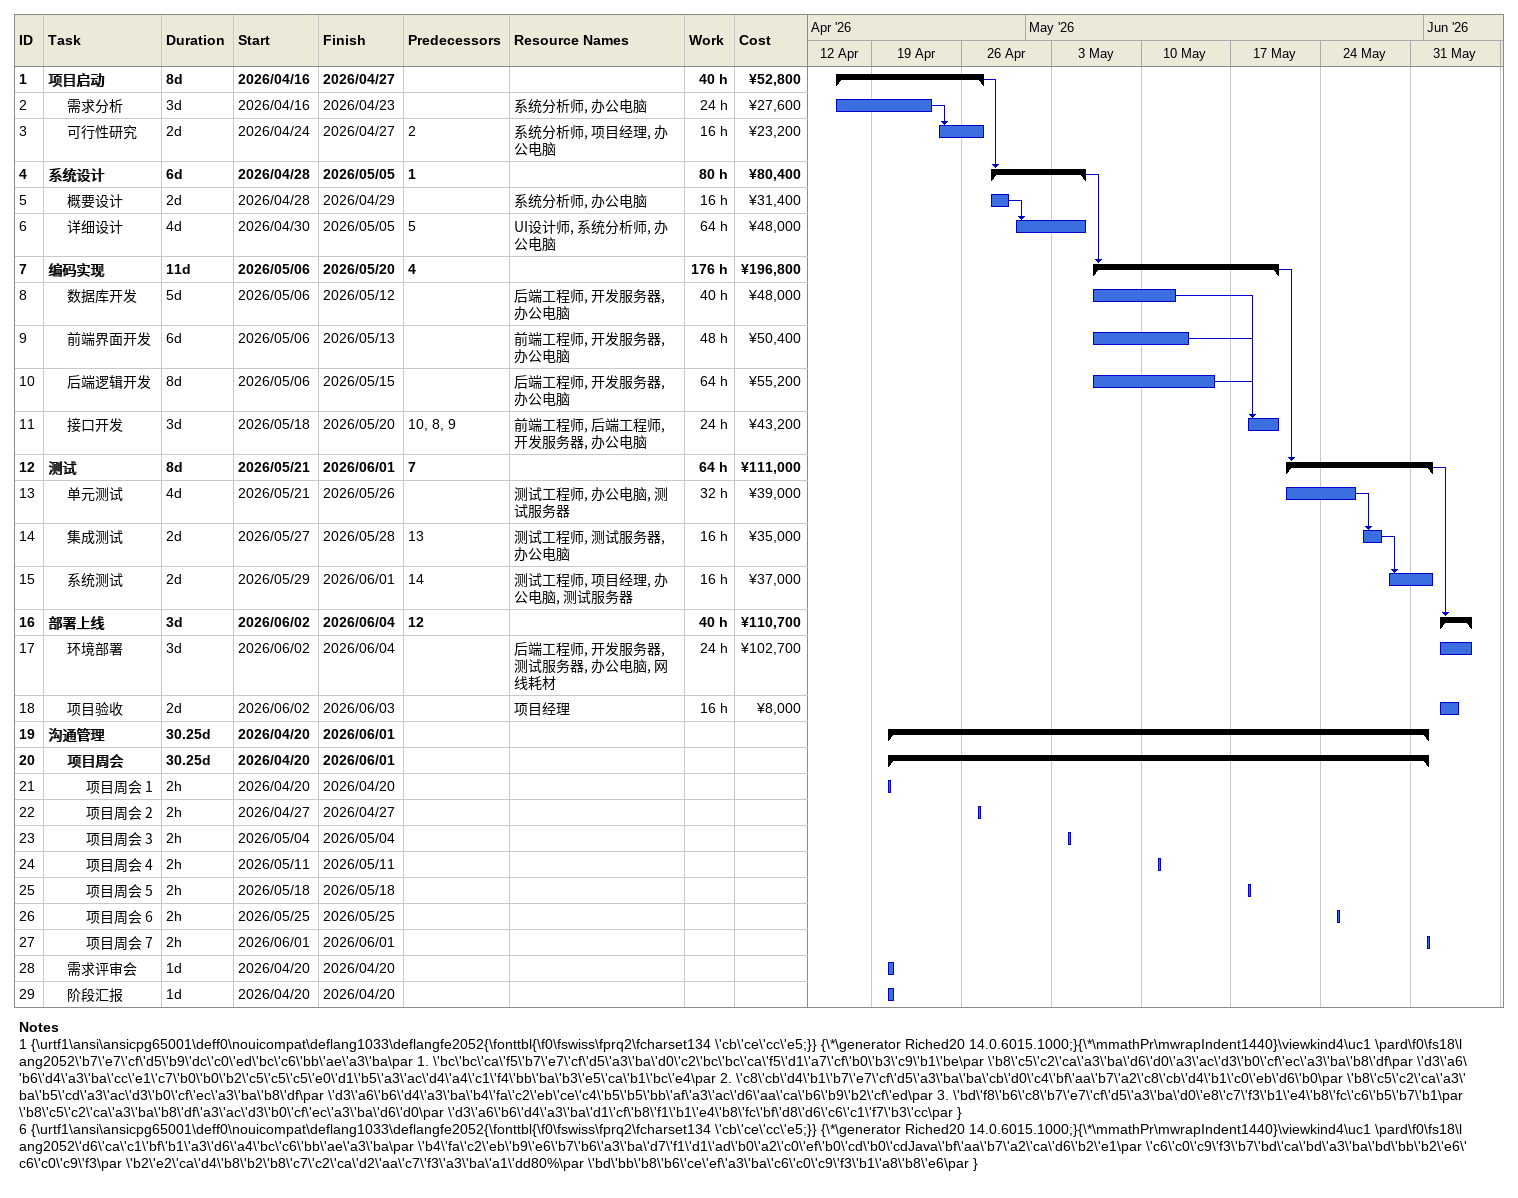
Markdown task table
| ID | Level | Task | Duration | Start | Finish | Predecessors | Resources | Work (h) | Cost (¥) |
|---|---|---|---|---|---|---|---|---|---|
| 1 | 1 | **项目启动** | 8d | 2026-04-16 | 2026-04-27 |  |  | 40 | 52800 |
| 2 | 2 | 需求分析 | 3d | 2026-04-16 | 2026-04-23 |  | 系统分析师, 办公电脑 | 24 | 27600 |
| 3 | 2 | 可行性研究 | 2d | 2026-04-24 | 2026-04-27 | 2 | 系统分析师, 项目经理, 办公电脑 | 16 | 23200 |
| 4 | 1 | **系统设计** | 6d | 2026-04-28 | 2026-05-05 | 1 |  | 80 | 80400 |
| 5 | 2 | 概要设计 | 2d | 2026-04-28 | 2026-04-29 |  | 系统分析师, 办公电脑 | 16 | 31400 |
| 6 | 2 | 详细设计 | 4d | 2026-04-30 | 2026-05-05 | 5 | UI设计师, 系统分析师, 办公电脑 | 64 | 48000 |
| 7 | 1 | **编码实现** | 11d | 2026-05-06 | 2026-05-20 | 4 |  | 176 | 196800 |
| 8 | 2 | 数据库开发 | 5d | 2026-05-06 | 2026-05-12 |  | 后端工程师, 开发服务器, 办公电脑 | 40 | 48000 |
| 9 | 2 | 前端界面开发 | 6d | 2026-05-06 | 2026-05-13 |  | 前端工程师, 开发服务器, 办公电脑 | 48 | 50400 |
| 10 | 2 | 后端逻辑开发 | 8d | 2026-05-06 | 2026-05-15 |  | 后端工程师, 开发服务器, 办公电脑 | 64 | 55200 |
| 11 | 2 | 接口开发 | 3d | 2026-05-18 | 2026-05-20 | 10, 8, 9 | 前端工程师, 后端工程师, 开发服务器, 办公电脑 | 24 | 43200 |
| 12 | 1 | **测试** | 8d | 2026-05-21 | 2026-06-01 | 7 |  | 64 | 111000 |
| 13 | 2 | 单元测试 | 4d | 2026-05-21 | 2026-05-26 |  | 测试工程师, 办公电脑, 测试服务器 | 32 | 39000 |
| 14 | 2 | 集成测试 | 2d | 2026-05-27 | 2026-05-28 | 13 | 测试工程师, 测试服务器, 办公电脑 | 16 | 35000 |
| 15 | 2 | 系统测试 | 2d | 2026-05-29 | 2026-06-01 | 14 | 测试工程师, 项目经理, 办公电脑, 测试服务器 | 16 | 37000 |
| 16 | 1 | **部署上线** | 3d | 2026-06-02 | 2026-06-04 | 12 |  | 40 | 110700 |
| 17 | 2 | 环境部署 | 3d | 2026-06-02 | 2026-06-04 |  | 后端工程师, 开发服务器, 测试服务器, 办公电脑, 网线耗材 | 24 | 102700 |
| 18 | 2 | 项目验收 | 2d | 2026-06-02 | 2026-06-03 |  | 项目经理 | 16 | 8000 |
| 19 | 1 | **沟通管理** | 30.25d | 2026-04-20 | 2026-06-01 |  |  |  |  |
| 20 | 2 | **项目周会** | 30.25d | 2026-04-20 | 2026-06-01 |  |  |  |  |
| 21 | 3 | 项目周会 1 | 2h | 2026-04-20 | 2026-04-20 |  |  |  |  |
| 22 | 3 | 项目周会 2 | 2h | 2026-04-27 | 2026-04-27 |  |  |  |  |
| 23 | 3 | 项目周会 3 | 2h | 2026-05-04 | 2026-05-04 |  |  |  |  |
| 24 | 3 | 项目周会 4 | 2h | 2026-05-11 | 2026-05-11 |  |  |  |  |
| 25 | 3 | 项目周会 5 | 2h | 2026-05-18 | 2026-05-18 |  |  |  |  |
| 26 | 3 | 项目周会 6 | 2h | 2026-05-25 | 2026-05-25 |  |  |  |  |
| 27 | 3 | 项目周会 7 | 2h | 2026-06-01 | 2026-06-01 |  |  |  |  |
| 28 | 2 | 需求评审会 | 1d | 2026-04-20 | 2026-04-20 |  |  |  |  |
| 29 | 2 | 阶段汇报 | 1d | 2026-04-20 | 2026-04-20 |  |  |  |  |

Notes
- 1: {\urtf1\ansi\ansicpg65001\deff0\nouicompat\deflang1033\deflangfe2052{\fonttbl{\f0\fswiss\fprq2\fcharset134 \'cb\'ce\'cc\'e5;}} {\*\generator Riched20 14.0.6015.1000;}{\*\mmathPr\mwrapIndent1440}\viewkind4\uc1 \pard\f0\fs18\lang2052\'b7\'e7\'cf\'d5\'b9\'dc\'c0\'ed\'bc\'c6\'bb\'ae\'a3\'ba\par 1. \'bc\'bc\'ca\'f5\'b7\'e7\'cf\'d5\'a3\'ba\'d0\'c2\'bc\'bc\'ca\'f5\'d1\'a7\'cf\'b0\'b3\'c9\'b1\'be\par \'b8\'c5\'c2\'ca\'a3\'ba\'d6\'d0\'a3\'ac\'d3\'b0\'cf\'ec\'a3\'ba\'b8\'df\par \'d3\'a6\'b6\'d4\'a3\'ba\'cc\'e1\'c7\'b0\'b0\'b2\'c5\'c5\'c5\'e0\'d1\'b5\'a3\'ac\'d4\'a4\'c1\'f4\'bb\'ba\'b3\'e5\'ca\'b1\'bc\'e4\par 2. \'c8\'cb\'d4\'b1\'b7\'e7\'cf\'d5\'a3\'ba\'ba\'cb\'d0\'c4\'bf\'aa\'b7\'a2\'c8\'cb\'d4\'b1\'c0\'eb\'d6\'b0\par \'b8\'c5\'c2\'ca\'a3\'ba\'b5\'cd\'a3\'ac\'d3\'b0\'cf\'ec\'a3\'ba\'b8\'df\par \'d3\'a6\'b6\'d4\'a3\'ba\'b4\'fa\'c2\'eb\'ce\'c4\'b5\'b5\'bb\'af\'a3\'ac\'d6\'aa\'ca\'b6\'b9\'b2\'cf\'ed\par 3. \'bd\'f8\'b6\'c8\'b7\'e7\'cf\'d5\'a3\'ba\'d0\'e8\'c7\'f3\'b1\'e4\'b8\'fc\'c6\'b5\'b7\'b1\par \'b8\'c5\'c2\'ca\'a3\'ba\'b8\'df\'a3\'ac\'d3\'b0\'cf\'ec\'a3\'ba\'d6\'d0\par \'d3\'a6\'b6\'d4\'a3\'ba\'d1\'cf\'b8\'f1\'b1\'e4\'b8\'fc\'bf\'d8\'d6\'c6\'c1\'f7\'b3\'cc\par }
- 6: {\urtf1\ansi\ansicpg65001\deff0\nouicompat\deflang1033\deflangfe2052{\fonttbl{\f0\fswiss\fprq2\fcharset134 \'cb\'ce\'cc\'e5;}} {\*\generator Riched20 14.0.6015.1000;}{\*\mmathPr\mwrapIndent1440}\viewkind4\uc1 \pard\f0\fs18\lang2052\'d6\'ca\'c1\'bf\'b1\'a3\'d6\'a4\'bc\'c6\'bb\'ae\'a3\'ba\par \'b4\'fa\'c2\'eb\'b9\'e6\'b7\'b6\'a3\'ba\'d7\'f1\'d1\'ad\'b0\'a2\'c0\'ef\'b0\'cd\'b0\'cdJava\'bf\'aa\'b7\'a2\'ca\'d6\'b2\'e1\par \'c6\'c0\'c9\'f3\'b7\'bd\'ca\'bd\'a3\'ba\'bd\'bb\'b2\'e6\'c6\'c0\'c9\'f3\par \'b2\'e2\'ca\'d4\'b8\'b2\'b8\'c7\'c2\'ca\'d2\'aa\'c7\'f3\'a3\'ba\'a1\'dd80%\par \'bd\'bb\'b8\'b6\'ce\'ef\'a3\'ba\'c6\'c0\'c9\'f3\'b1\'a8\'b8\'e6\par }
